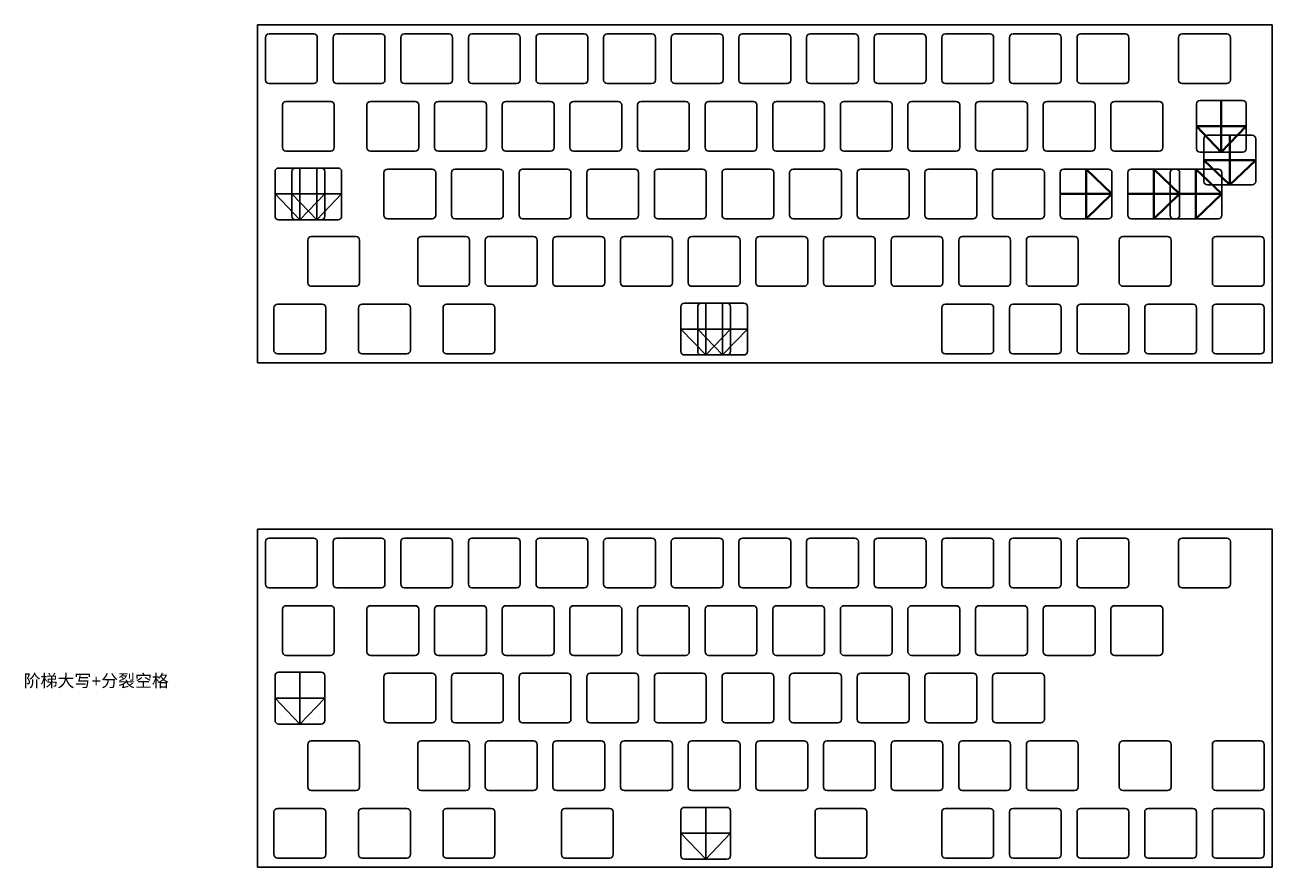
# Model space of a CAD drawing. Header units: millimetres. Extents: x -74 to 286, y -555 to 0.
# Drawn here: x -65.5 to 285.8, y -237.4 to 0 of the extents above; entities that cross this region are included whole.
import ezdxf

# ---------------------------------------------------------------- set-up
doc = ezdxf.new("R2010")
doc.units = ezdxf.units.MM
doc.layers.add('图框', color=7, linetype='Continuous')

msp = doc.modelspace()

# ---------------------------------------------------------------- linework, layer by layer
at = {"color": 3, "linetype": 'Continuous', "lineweight": 35}
for p, q in [((0, 0), (285.75, 0)), ((0, -95.25), (0, 0)), ((285.75, -95.25), (285.75, 0)), ((3.22, -2.52), (15.82, -2.52)), ((22.27, -2.52), (34.88, -2.52)), ((41.33, -2.52), (53.92, -2.52)), ((60.38, -2.52), (72.97, -2.52)), ((79.42, -2.52), (92.03, -2.52)), ((98.47, -2.52), (111.08, -2.52)), ((117.53, -2.52), (130.12, -2.52)), ((136.57, -2.52), (149.18, -2.52)), ((155.62, -2.52), (168.22, -2.52)), ((174.68, -2.52), (187.27, -2.52)), ((193.72, -2.52), (206.32, -2.52)), ((212.78, -2.52), (225.37, -2.52)), ((231.82, -2.52), (244.43, -2.52)), ((260.4, -2.52), (273, -2.52)), ((2.22, -3.52), (2.22, -15.53)), ((16.82, -3.52), (16.82, -15.53)), ((21.27, -3.52), (21.27, -15.53)), ((35.88, -3.52), (35.88, -15.53)), ((40.33, -3.52), (40.33, -15.53)), ((54.93, -3.52), (54.93, -15.53)), ((59.38, -3.52), (59.38, -15.53)), ((73.97, -3.52), (73.97, -15.53)), ((78.42, -3.52), (78.42, -15.53)), ((93.02, -3.52), (93.02, -15.53)), ((97.47, -3.52), (97.47, -15.53)), ((112.08, -3.52), (112.08, -15.53)), ((116.53, -3.52), (116.53, -15.53)), ((131.12, -3.52), (131.12, -15.53)), ((135.57, -3.52), (135.57, -15.53)), ((150.18, -3.52), (150.18, -15.53)), ((154.62, -3.52), (154.62, -15.53)), ((169.22, -3.52), (169.22, -15.53)), ((173.68, -3.52), (173.68, -15.53)), ((188.28, -3.52), (188.28, -15.53)), ((192.72, -3.52), (192.72, -15.53)), ((207.32, -3.52), (207.32, -15.53)), ((211.78, -3.52), (211.78, -15.53)), ((226.38, -3.52), (226.38, -15.53)), ((230.82, -3.52), (230.82, -15.53)), ((245.43, -3.52), (245.43, -15.53)), ((259.4, -3.52), (259.4, -15.53)), ((274, -3.52), (274, -15.53)), ((3.22, -16.52), (15.82, -16.52)), ((22.27, -16.52), (34.88, -16.52)), ((41.33, -16.52), (53.92, -16.52)), ((60.38, -16.52), (72.97, -16.52)), ((79.42, -16.52), (92.03, -16.52)), ((98.47, -16.52), (111.08, -16.52)), ((117.53, -16.52), (130.12, -16.52)), ((136.57, -16.52), (149.18, -16.52)), ((155.62, -16.52), (168.22, -16.52)), ((174.68, -16.52), (187.27, -16.52)), ((193.72, -16.52), (206.32, -16.52)), ((212.78, -16.52), (225.37, -16.52)), ((231.82, -16.52), (244.43, -16.52)), ((260.4, -16.52), (273, -16.52)), ((6.99, -22.58), (6.99, -34.58)), ((7.99, -21.57), (20.59, -21.57)), ((21.59, -22.58), (21.59, -34.58)), ((30.8, -22.58), (30.8, -34.58)), ((31.8, -21.57), (44.4, -21.57)), ((45.4, -22.58), (45.4, -34.58)), ((49.85, -22.58), (49.85, -34.58)), ((50.85, -21.57), (63.45, -21.57)), ((64.45, -22.58), (64.45, -34.58)), ((68.9, -22.58), (68.9, -34.58)), ((69.9, -21.57), (82.5, -21.57)), ((83.5, -22.58), (83.5, -34.58)), ((87.95, -22.58), (87.95, -34.58)), ((88.95, -21.57), (101.55, -21.57)), ((102.55, -22.58), (102.55, -34.58)), ((107, -22.58), (107, -34.58)), ((108, -21.57), (120.6, -21.57)), ((121.6, -22.58), (121.6, -34.58)), ((126.05, -22.58), (126.05, -34.58)), ((127.05, -21.57), (139.65, -21.57)), ((140.65, -22.58), (140.65, -34.58)), ((145.1, -22.58), (145.1, -34.58)), ((146.1, -21.57), (158.7, -21.57)), ((159.7, -22.58), (159.7, -34.58)), ((164.15, -22.58), (164.15, -34.58)), ((165.15, -21.57), (177.75, -21.57)), ((178.75, -22.58), (178.75, -34.58)), ((183.2, -22.58), (183.2, -34.58)), ((184.2, -21.57), (196.8, -21.57)), ((197.8, -22.58), (197.8, -34.58)), ((202.25, -22.58), (202.25, -34.58)), ((203.25, -21.57), (215.85, -21.57)), ((216.85, -22.58), (216.85, -34.58)), ((221.3, -22.58), (221.3, -34.58)), ((222.3, -21.57), (234.9, -21.57)), ((235.9, -22.58), (235.9, -34.58)), ((240.35, -22.58), (240.35, -34.58)), ((241.35, -21.57), (253.95, -21.57)), ((254.95, -22.58), (254.95, -34.58)), ((7.99, -35.58), (20.59, -35.58)), ((31.8, -35.58), (44.4, -35.58)), ((50.85, -35.58), (63.45, -35.58)), ((69.9, -35.58), (82.5, -35.58)), ((88.95, -35.58), (101.55, -35.58)), ((108, -35.58), (120.6, -35.58)), ((127.05, -35.58), (139.65, -35.58)), ((146.1, -35.58), (158.7, -35.58)), ((165.15, -35.58), (177.75, -35.58)), ((184.2, -35.58), (196.8, -35.58)), ((203.25, -35.58), (215.85, -35.58)), ((222.3, -35.58), (234.9, -35.58)), ((241.35, -35.58), (253.95, -35.58)), ((35.56, -41.63), (35.56, -53.63)), ((36.56, -40.63), (49.16, -40.63)), ((50.16, -41.63), (50.16, -53.63)), ((54.61, -41.63), (54.61, -53.63)), ((55.61, -40.63), (68.21, -40.63)), ((69.21, -41.63), (69.21, -53.63)), ((73.66, -41.63), (73.66, -53.63)), ((74.66, -40.63), (87.26, -40.63)), ((88.26, -41.63), (88.26, -53.63)), ((92.71, -41.63), (92.71, -53.63)), ((93.71, -40.63), (106.31, -40.63)), ((107.31, -41.63), (107.31, -53.63)), ((111.76, -41.63), (111.76, -53.63)), ((112.76, -40.63), (125.36, -40.63)), ((126.36, -41.63), (126.36, -53.63)), ((130.81, -41.63), (130.81, -53.63)), ((131.81, -40.63), (144.41, -40.63)), ((145.41, -41.63), (145.41, -53.63)), ((149.86, -41.63), (149.86, -53.63)), ((150.86, -40.63), (163.46, -40.63)), ((164.46, -41.63), (164.46, -53.63)), ((168.91, -41.63), (168.91, -53.63)), ((169.91, -40.63), (182.51, -40.63)), ((183.51, -41.63), (183.51, -53.63)), ((187.96, -41.63), (187.96, -53.63)), ((188.96, -40.63), (201.56, -40.63)), ((202.56, -41.63), (202.56, -53.63)), ((207.01, -41.63), (207.01, -53.63)), ((208.01, -40.63), (220.61, -40.63)), ((221.61, -41.63), (221.61, -53.63)), ((36.56, -54.63), (49.16, -54.63)), ((55.61, -54.63), (68.21, -54.63)), ((74.66, -54.63), (87.26, -54.63)), ((93.71, -54.63), (106.31, -54.63)), ((112.76, -54.63), (125.36, -54.63)), ((131.81, -54.63), (144.41, -54.63)), ((150.86, -54.63), (163.46, -54.63)), ((169.91, -54.63), (182.51, -54.63)), ((188.96, -54.63), (201.56, -54.63)), ((208.01, -54.63), (220.61, -54.63)), ((15.13, -59.67), (27.73, -59.67)), ((46.09, -59.67), (58.69, -59.67)), ((65.14, -59.67), (77.74, -59.67)), ((84.19, -59.67), (96.79, -59.67)), ((103.24, -59.67), (115.84, -59.67)), ((122.29, -59.67), (134.89, -59.67)), ((141.34, -59.67), (153.94, -59.67)), ((160.39, -59.67), (172.99, -59.67)), ((179.44, -59.67), (192.04, -59.67)), ((198.49, -59.67), (211.09, -59.67)), ((217.54, -59.67), (230.14, -59.67)), ((243.73, -59.67), (256.33, -59.67)), ((269.93, -59.67), (282.52, -59.67)), ((14.13, -60.67), (14.13, -72.67)), ((28.73, -60.67), (28.73, -72.67)), ((45.09, -60.67), (45.09, -72.67)), ((59.69, -60.67), (59.69, -72.67)), ((64.14, -60.67), (64.14, -72.67)), ((78.74, -60.67), (78.74, -72.67)), ((83.19, -60.67), (83.19, -72.67)), ((97.79, -60.67), (97.79, -72.67)), ((102.24, -60.67), (102.24, -72.67)), ((116.84, -60.67), (116.84, -72.67)), ((121.29, -60.67), (121.29, -72.67)), ((135.89, -60.67), (135.89, -72.67)), ((140.34, -60.67), (140.34, -72.67)), ((154.94, -60.67), (154.94, -72.67)), ((159.39, -60.67), (159.39, -72.67)), ((173.99, -60.67), (173.99, -72.67)), ((178.44, -60.67), (178.44, -72.67)), ((193.04, -60.67), (193.04, -72.67)), ((197.49, -60.67), (197.49, -72.67)), ((212.09, -60.67), (212.09, -72.67)), ((216.54, -60.67), (216.54, -72.67)), ((231.14, -60.67), (231.14, -72.67)), ((242.73, -60.67), (242.73, -72.67)), ((257.33, -60.67), (257.33, -72.67)), ((268.93, -60.67), (268.93, -72.67)), ((283.52, -60.67), (283.52, -72.67)), ((15.13, -73.68), (27.73, -73.68)), ((46.09, -73.68), (58.69, -73.68)), ((65.14, -73.68), (77.74, -73.68)), ((84.19, -73.68), (96.79, -73.68)), ((103.24, -73.68), (115.84, -73.68)), ((122.29, -73.68), (134.89, -73.68)), ((141.34, -73.68), (153.94, -73.68)), ((160.39, -73.68), (172.99, -73.68)), ((179.44, -73.68), (192.04, -73.68)), ((198.49, -73.68), (211.09, -73.68)), ((217.54, -73.68), (230.14, -73.68)), ((243.73, -73.68), (256.33, -73.68)), ((269.93, -73.68), (282.52, -73.68)), ((4.61, -79.72), (4.61, -91.73)), ((5.61, -78.72), (18.21, -78.72)), ((19.21, -79.72), (19.21, -91.73)), ((28.42, -79.72), (28.42, -91.73)), ((29.42, -78.72), (42.02, -78.72)), ((43.02, -79.72), (43.02, -91.73)), ((52.23, -79.72), (52.23, -91.73)), ((53.23, -78.72), (65.83, -78.72)), ((66.83, -79.72), (66.83, -91.73)), ((192.72, -79.72), (192.72, -91.73)), ((193.72, -78.72), (206.32, -78.72)), ((207.32, -79.72), (207.32, -91.73)), ((211.78, -79.72), (211.78, -91.73)), ((212.78, -78.72), (225.37, -78.72)), ((226.38, -79.72), (226.38, -91.73)), ((230.82, -79.72), (230.82, -91.73)), ((231.82, -78.72), (244.43, -78.72)), ((245.43, -79.72), (245.43, -91.73)), ((249.88, -79.72), (249.88, -91.73)), ((250.88, -78.72), (263.48, -78.72)), ((264.48, -79.72), (264.48, -91.73)), ((268.93, -79.72), (268.93, -91.73)), ((269.93, -78.72), (282.52, -78.72)), ((283.52, -79.72), (283.52, -91.73)), ((5.61, -92.73), (18.21, -92.73)), ((29.42, -92.73), (42.02, -92.73)), ((53.23, -92.73), (65.83, -92.73)), ((193.72, -92.73), (206.32, -92.73)), ((212.78, -92.73), (225.37, -92.73)), ((231.82, -92.73), (244.43, -92.73)), ((250.88, -92.73), (263.48, -92.73)), ((269.93, -92.73), (282.52, -92.73)), ((0, -95.25), (285.75, -95.25))]:
    msp.add_line(p, q, dxfattribs=at)
at = {"color": 2, "linetype": 'Continuous', "lineweight": 35}
for p, q in [((264.46, -22.28), (264.46, -34.88)), ((277.46, -21.28), (265.46, -21.28)), ((278.46, -22.28), (278.46, -34.88)), ((277.46, -35.88), (265.46, -35.88)), ((9.67, -41.33), (9.67, -53.93)), ((22.67, -40.33), (10.67, -40.33)), ((23.67, -41.33), (23.67, -53.93)), ((226.06, -41.63), (226.06, -53.63)), ((227.06, -40.63), (239.66, -40.63)), ((240.66, -41.63), (240.66, -53.63)), ((257.02, -41.63), (257.02, -53.63)), ((258.02, -40.63), (270.62, -40.63)), ((271.62, -41.63), (271.62, -53.63)), ((22.67, -54.93), (10.67, -54.93)), ((227.06, -54.63), (239.66, -54.63)), ((258.02, -54.63), (270.62, -54.63)), ((123.97, -79.43), (123.97, -92.03)), ((136.97, -78.43), (124.97, -78.43)), ((137.97, -79.43), (137.97, -92.03)), ((136.97, -93.03), (124.97, -93.03))]:
    msp.add_line(p, q, dxfattribs=at)
at = {"color": 4, "linetype": 'Continuous', "lineweight": 35}
for p, q in [((280.14, -31.1), (267.54, -31.1)), ((266.54, -44.1), (266.54, -32.1)), ((281.14, -44.1), (281.14, -32.1)), ((245.11, -41.63), (245.11, -53.63)), ((246.11, -40.63), (258.71, -40.63)), ((259.71, -41.63), (259.71, -53.63)), ((280.14, -45.1), (267.54, -45.1)), ((246.11, -54.63), (258.71, -54.63))]:
    msp.add_line(p, q, dxfattribs=at)
at = {"color": 1, "linetype": 'Continuous', "lineweight": 35}
for p, q in [((4.91, -41.33), (4.91, -53.93)), ((17.91, -40.33), (5.91, -40.33)), ((18.91, -41.33), (18.91, -53.93)), ((17.91, -54.93), (5.91, -54.93)), ((119.21, -79.43), (119.21, -92.03)), ((132.21, -78.43), (120.21, -78.43)), ((133.21, -79.43), (133.21, -92.03)), ((132.21, -93.03), (120.21, -93.03)), ((0, -142.13), (285.75, -142.13)), ((0, -237.38), (0, -142.13)), ((285.75, -237.38), (285.75, -142.13)), ((2.22, -145.65), (2.22, -157.65)), ((3.22, -144.65), (15.82, -144.65)), ((16.82, -145.65), (16.82, -157.65)), ((21.27, -145.65), (21.27, -157.65)), ((22.27, -144.65), (34.88, -144.65)), ((35.88, -145.65), (35.88, -157.65)), ((40.33, -145.65), (40.33, -157.65)), ((41.33, -144.65), (53.92, -144.65)), ((54.93, -145.65), (54.93, -157.65)), ((59.38, -145.65), (59.38, -157.65)), ((60.38, -144.65), (72.97, -144.65)), ((73.97, -145.65), (73.97, -157.65)), ((78.42, -145.65), (78.42, -157.65)), ((79.42, -144.65), (92.03, -144.65)), ((93.02, -145.65), (93.02, -157.65)), ((97.47, -145.65), (97.47, -157.65)), ((98.47, -144.65), (111.08, -144.65)), ((112.08, -145.65), (112.08, -157.65)), ((116.53, -145.65), (116.53, -157.65)), ((117.53, -144.65), (130.12, -144.65)), ((131.12, -145.65), (131.12, -157.65)), ((135.57, -145.65), (135.57, -157.65)), ((136.57, -144.65), (149.18, -144.65)), ((150.18, -145.65), (150.18, -157.65)), ((154.62, -145.65), (154.62, -157.65)), ((155.62, -144.65), (168.22, -144.65)), ((169.22, -145.65), (169.22, -157.65)), ((173.68, -145.65), (173.68, -157.65)), ((174.68, -144.65), (187.27, -144.65)), ((188.28, -145.65), (188.28, -157.65)), ((192.72, -145.65), (192.72, -157.65)), ((193.72, -144.65), (206.32, -144.65)), ((207.32, -145.65), (207.32, -157.65)), ((211.78, -145.65), (211.78, -157.65)), ((212.78, -144.65), (225.37, -144.65)), ((226.38, -145.65), (226.38, -157.65)), ((230.82, -145.65), (230.82, -157.65)), ((231.82, -144.65), (244.43, -144.65)), ((245.43, -145.65), (245.43, -157.65)), ((259.4, -145.65), (259.4, -157.65)), ((260.4, -144.65), (273, -144.65)), ((274, -145.65), (274, -157.65)), ((3.22, -158.65), (15.82, -158.65)), ((22.27, -158.65), (34.88, -158.65)), ((41.33, -158.65), (53.92, -158.65)), ((60.38, -158.65), (72.97, -158.65)), ((79.42, -158.65), (92.03, -158.65)), ((98.47, -158.65), (111.08, -158.65)), ((117.53, -158.65), (130.12, -158.65)), ((136.57, -158.65), (149.18, -158.65)), ((155.62, -158.65), (168.22, -158.65)), ((174.68, -158.65), (187.27, -158.65)), ((193.72, -158.65), (206.32, -158.65)), ((212.78, -158.65), (225.37, -158.65)), ((231.82, -158.65), (244.43, -158.65)), ((260.4, -158.65), (273, -158.65)), ((6.99, -164.7), (6.99, -176.7)), ((7.99, -163.7), (20.59, -163.7)), ((21.59, -164.7), (21.59, -176.7)), ((30.8, -164.7), (30.8, -176.7)), ((31.8, -163.7), (44.4, -163.7)), ((45.4, -164.7), (45.4, -176.7)), ((49.85, -164.7), (49.85, -176.7)), ((50.85, -163.7), (63.45, -163.7)), ((64.45, -164.7), (64.45, -176.7)), ((68.9, -164.7), (68.9, -176.7)), ((69.9, -163.7), (82.5, -163.7)), ((83.5, -164.7), (83.5, -176.7)), ((87.95, -164.7), (87.95, -176.7)), ((88.95, -163.7), (101.55, -163.7)), ((102.55, -164.7), (102.55, -176.7)), ((107, -164.7), (107, -176.7)), ((108, -163.7), (120.6, -163.7)), ((121.6, -164.7), (121.6, -176.7)), ((126.05, -164.7), (126.05, -176.7)), ((127.05, -163.7), (139.65, -163.7)), ((140.65, -164.7), (140.65, -176.7)), ((145.1, -164.7), (145.1, -176.7)), ((146.1, -163.7), (158.7, -163.7)), ((159.7, -164.7), (159.7, -176.7)), ((164.15, -164.7), (164.15, -176.7)), ((165.15, -163.7), (177.75, -163.7)), ((178.75, -164.7), (178.75, -176.7)), ((183.2, -164.7), (183.2, -176.7)), ((184.2, -163.7), (196.8, -163.7)), ((197.8, -164.7), (197.8, -176.7)), ((202.25, -164.7), (202.25, -176.7)), ((203.25, -163.7), (215.85, -163.7)), ((216.85, -164.7), (216.85, -176.7)), ((221.3, -164.7), (221.3, -176.7)), ((222.3, -163.7), (234.9, -163.7)), ((235.9, -164.7), (235.9, -176.7)), ((240.35, -164.7), (240.35, -176.7)), ((241.35, -163.7), (253.95, -163.7)), ((254.95, -164.7), (254.95, -176.7)), ((7.99, -177.7), (20.59, -177.7)), ((31.8, -177.7), (44.4, -177.7)), ((50.85, -177.7), (63.45, -177.7)), ((69.9, -177.7), (82.5, -177.7)), ((88.95, -177.7), (101.55, -177.7)), ((108, -177.7), (120.6, -177.7)), ((127.05, -177.7), (139.65, -177.7)), ((146.1, -177.7), (158.7, -177.7)), ((165.15, -177.7), (177.75, -177.7)), ((184.2, -177.7), (196.8, -177.7)), ((203.25, -177.7), (215.85, -177.7)), ((222.3, -177.7), (234.9, -177.7)), ((241.35, -177.7), (253.95, -177.7)), ((17.91, -182.45), (5.91, -182.45)), ((4.91, -183.45), (4.91, -196.05)), ((18.91, -183.45), (18.91, -196.05)), ((35.56, -183.75), (35.56, -195.75)), ((36.56, -182.75), (49.16, -182.75)), ((50.16, -183.75), (50.16, -195.75)), ((54.61, -183.75), (54.61, -195.75)), ((55.61, -182.75), (68.21, -182.75)), ((69.21, -183.75), (69.21, -195.75)), ((73.66, -183.75), (73.66, -195.75)), ((74.66, -182.75), (87.26, -182.75)), ((88.26, -183.75), (88.26, -195.75)), ((92.71, -183.75), (92.71, -195.75)), ((93.71, -182.75), (106.31, -182.75)), ((107.31, -183.75), (107.31, -195.75)), ((111.76, -183.75), (111.76, -195.75)), ((112.76, -182.75), (125.36, -182.75)), ((126.36, -183.75), (126.36, -195.75)), ((130.81, -183.75), (130.81, -195.75)), ((131.81, -182.75), (144.41, -182.75)), ((145.41, -183.75), (145.41, -195.75)), ((149.86, -183.75), (149.86, -195.75)), ((150.86, -182.75), (163.46, -182.75)), ((164.46, -183.75), (164.46, -195.75)), ((168.91, -183.75), (168.91, -195.75)), ((169.91, -182.75), (182.51, -182.75)), ((183.51, -183.75), (183.51, -195.75)), ((187.96, -183.75), (187.96, -195.75)), ((188.96, -182.75), (201.56, -182.75)), ((202.56, -183.75), (202.56, -195.75)), ((207.01, -183.75), (207.01, -195.75)), ((208.01, -182.75), (220.61, -182.75)), ((221.61, -183.75), (221.61, -195.75)), ((17.91, -197.05), (5.91, -197.05)), ((36.56, -196.75), (49.16, -196.75)), ((55.61, -196.75), (68.21, -196.75)), ((74.66, -196.75), (87.26, -196.75)), ((93.71, -196.75), (106.31, -196.75)), ((112.76, -196.75), (125.36, -196.75)), ((131.81, -196.75), (144.41, -196.75)), ((150.86, -196.75), (163.46, -196.75)), ((169.91, -196.75), (182.51, -196.75)), ((188.96, -196.75), (201.56, -196.75)), ((208.01, -196.75), (220.61, -196.75)), ((14.13, -202.8), (14.13, -214.8)), ((15.13, -201.8), (27.73, -201.8)), ((28.73, -202.8), (28.73, -214.8)), ((45.09, -202.8), (45.09, -214.8)), ((46.09, -201.8), (58.69, -201.8)), ((59.69, -202.8), (59.69, -214.8)), ((64.14, -202.8), (64.14, -214.8)), ((65.14, -201.8), (77.74, -201.8)), ((78.74, -202.8), (78.74, -214.8)), ((83.19, -202.8), (83.19, -214.8)), ((84.19, -201.8), (96.79, -201.8)), ((97.79, -202.8), (97.79, -214.8)), ((102.24, -202.8), (102.24, -214.8)), ((103.24, -201.8), (115.84, -201.8)), ((116.84, -202.8), (116.84, -214.8)), ((121.29, -202.8), (121.29, -214.8)), ((122.29, -201.8), (134.89, -201.8)), ((135.89, -202.8), (135.89, -214.8)), ((140.34, -202.8), (140.34, -214.8)), ((141.34, -201.8), (153.94, -201.8)), ((154.94, -202.8), (154.94, -214.8)), ((159.39, -202.8), (159.39, -214.8)), ((160.39, -201.8), (172.99, -201.8)), ((173.99, -202.8), (173.99, -214.8)), ((178.44, -202.8), (178.44, -214.8)), ((179.44, -201.8), (192.04, -201.8)), ((193.04, -202.8), (193.04, -214.8)), ((197.49, -202.8), (197.49, -214.8)), ((198.49, -201.8), (211.09, -201.8)), ((212.09, -202.8), (212.09, -214.8)), ((216.54, -202.8), (216.54, -214.8)), ((217.54, -201.8), (230.14, -201.8)), ((231.14, -202.8), (231.14, -214.8)), ((242.73, -202.8), (242.73, -214.8)), ((243.73, -201.8), (256.33, -201.8)), ((257.33, -202.8), (257.33, -214.8)), ((268.93, -202.8), (268.93, -214.8)), ((269.93, -201.8), (282.52, -201.8)), ((283.52, -202.8), (283.52, -214.8)), ((15.13, -215.8), (27.73, -215.8)), ((46.09, -215.8), (58.69, -215.8)), ((65.14, -215.8), (77.74, -215.8)), ((84.19, -215.8), (96.79, -215.8)), ((103.24, -215.8), (115.84, -215.8)), ((122.29, -215.8), (134.89, -215.8)), ((141.34, -215.8), (153.94, -215.8)), ((160.39, -215.8), (172.99, -215.8)), ((179.44, -215.8), (192.04, -215.8)), ((198.49, -215.8), (211.09, -215.8)), ((217.54, -215.8), (230.14, -215.8)), ((243.73, -215.8), (256.33, -215.8)), ((269.93, -215.8), (282.52, -215.8)), ((5.61, -220.85), (18.21, -220.85)), ((29.42, -220.85), (42.02, -220.85)), ((53.23, -220.85), (65.83, -220.85)), ((86.57, -220.85), (99.17, -220.85)), ((132.21, -220.55), (120.21, -220.55)), ((158.01, -220.85), (170.61, -220.85)), ((193.72, -220.85), (206.32, -220.85)), ((212.78, -220.85), (225.37, -220.85)), ((231.82, -220.85), (244.43, -220.85)), ((250.88, -220.85), (263.48, -220.85)), ((269.93, -220.85), (282.52, -220.85)), ((4.61, -221.85), (4.61, -233.85)), ((19.21, -221.85), (19.21, -233.85)), ((28.42, -221.85), (28.42, -233.85)), ((43.02, -221.85), (43.02, -233.85)), ((52.23, -221.85), (52.23, -233.85)), ((66.83, -221.85), (66.83, -233.85)), ((85.57, -221.85), (85.57, -233.85)), ((100.17, -221.85), (100.17, -233.85)), ((119.21, -221.55), (119.21, -234.15)), ((133.21, -221.55), (133.21, -234.15)), ((157.01, -221.85), (157.01, -233.85)), ((171.61, -221.85), (171.61, -233.85)), ((192.72, -221.85), (192.72, -233.85)), ((207.32, -221.85), (207.32, -233.85)), ((211.78, -221.85), (211.78, -233.85)), ((226.38, -221.85), (226.38, -233.85)), ((230.82, -221.85), (230.82, -233.85)), ((245.43, -221.85), (245.43, -233.85)), ((249.88, -221.85), (249.88, -233.85)), ((264.48, -221.85), (264.48, -233.85)), ((268.93, -221.85), (268.93, -233.85)), ((283.52, -221.85), (283.52, -233.85)), ((5.61, -234.85), (18.21, -234.85)), ((29.42, -234.85), (42.02, -234.85)), ((53.23, -234.85), (65.83, -234.85)), ((86.57, -234.85), (99.17, -234.85)), ((132.21, -235.15), (120.21, -235.15)), ((158.01, -234.85), (170.61, -234.85)), ((193.72, -234.85), (206.32, -234.85)), ((212.78, -234.85), (225.37, -234.85)), ((231.82, -234.85), (244.43, -234.85)), ((250.88, -234.85), (263.48, -234.85)), ((269.93, -234.85), (282.52, -234.85)), ((0, -237.38), (285.75, -237.38))]:
    msp.add_line(p, q, dxfattribs=at)
at = {"color": 3, "linetype": 'Continuous', "lineweight": 35}
for centre, start, end in [((3.22, -3.52), 90, 180), ((15.82, -3.52), 0, 90), ((22.27, -3.52), 90, 180), ((34.88, -3.52), 0, 90), ((41.33, -3.52), 90, 180), ((53.92, -3.52), 0, 90), ((60.38, -3.52), 90, 180), ((72.97, -3.52), 0, 90), ((79.42, -3.52), 90, 180), ((92.03, -3.52), 0, 90), ((98.47, -3.52), 90, 180), ((111.08, -3.52), 0, 90), ((117.53, -3.52), 90, 180), ((130.12, -3.52), 0, 90), ((136.57, -3.52), 90, 180), ((149.18, -3.52), 0, 90), ((155.62, -3.52), 90, 180), ((168.22, -3.52), 0, 90), ((174.68, -3.52), 90, 180), ((187.27, -3.52), 0, 90), ((193.72, -3.52), 90, 180), ((206.32, -3.52), 0, 90), ((212.78, -3.52), 90, 180), ((225.37, -3.52), 0, 90), ((231.82, -3.52), 90, 180), ((244.43, -3.52), 0, 90), ((260.4, -3.52), 90, 180), ((273, -3.52), 0, 90), ((3.22, -15.53), 180, 270), ((15.82, -15.53), 270, 360), ((22.27, -15.53), 180, 270), ((34.88, -15.53), 270, 360), ((41.33, -15.53), 180, 270), ((53.92, -15.53), 270, 360), ((60.38, -15.53), 180, 270), ((72.97, -15.53), 270, 360), ((79.42, -15.53), 180, 270), ((92.03, -15.53), 270, 360), ((98.47, -15.53), 180, 270), ((111.08, -15.53), 270, 360), ((117.53, -15.53), 180, 270), ((130.12, -15.53), 270, 360), ((136.57, -15.53), 180, 270), ((149.18, -15.53), 270, 360), ((155.62, -15.53), 180, 270), ((168.22, -15.53), 270, 360), ((174.68, -15.53), 180, 270), ((187.27, -15.53), 270, 360), ((193.72, -15.53), 180, 270), ((206.32, -15.53), 270, 360), ((212.78, -15.53), 180, 270), ((225.37, -15.53), 270, 360), ((231.82, -15.53), 180, 270), ((244.43, -15.53), 270, 360), ((260.4, -15.53), 180, 270), ((273, -15.53), 270, 360), ((7.99, -22.58), 90, 180), ((20.59, -22.58), 0, 90), ((31.8, -22.58), 90, 180), ((44.4, -22.58), 0, 90), ((50.85, -22.58), 90, 180), ((63.45, -22.58), 0, 90), ((69.9, -22.58), 90, 180), ((82.5, -22.58), 0, 90), ((88.95, -22.58), 90, 180), ((101.55, -22.58), 0, 90), ((108, -22.58), 90, 180), ((120.6, -22.58), 0, 90), ((127.05, -22.58), 90, 180), ((139.65, -22.58), 0, 90), ((146.1, -22.58), 90, 180), ((158.7, -22.58), 0, 90), ((165.15, -22.58), 90, 180), ((177.75, -22.58), 0, 90), ((184.2, -22.58), 90, 180), ((196.8, -22.58), 0, 90), ((203.25, -22.58), 90, 180), ((215.85, -22.58), 0, 90), ((222.3, -22.58), 90, 180), ((234.9, -22.58), 0, 90), ((241.35, -22.58), 90, 180), ((253.95, -22.58), 0, 90), ((7.99, -34.58), 180, 270), ((20.59, -34.58), 270, 0), ((31.8, -34.58), 180, 270), ((44.4, -34.58), 270, 0), ((50.85, -34.58), 180, 270), ((63.45, -34.58), 270, 0), ((69.9, -34.58), 180, 270), ((82.5, -34.58), 270, 0), ((88.95, -34.58), 180, 270), ((101.55, -34.58), 270, 0), ((108, -34.58), 180, 270), ((120.6, -34.58), 270, 0), ((127.05, -34.58), 180, 270), ((139.65, -34.58), 270, 0), ((146.1, -34.58), 180, 270), ((158.7, -34.58), 270, 0), ((165.15, -34.58), 180, 270), ((177.75, -34.58), 270, 0), ((184.2, -34.58), 180, 270), ((196.8, -34.58), 270, 0), ((203.25, -34.58), 180, 270), ((215.85, -34.58), 270, 0), ((222.3, -34.58), 180, 270), ((234.9, -34.58), 270, 0), ((241.35, -34.58), 180, 270), ((253.95, -34.58), 270, 0), ((36.56, -41.63), 90, 180), ((49.16, -41.63), 0, 90), ((55.61, -41.63), 90, 180), ((68.21, -41.63), 0, 90), ((74.66, -41.63), 90, 180), ((87.26, -41.63), 0, 90), ((93.71, -41.63), 90, 180), ((106.31, -41.63), 0, 90), ((112.76, -41.63), 90, 180), ((125.36, -41.63), 0, 90), ((131.81, -41.63), 90, 180), ((144.41, -41.63), 0, 90), ((150.86, -41.63), 90, 180), ((163.46, -41.63), 0, 90), ((169.91, -41.63), 90, 180), ((182.51, -41.63), 0, 90), ((188.96, -41.63), 90, 180), ((201.56, -41.63), 0, 90), ((208.01, -41.63), 90, 180), ((220.61, -41.63), 0, 90), ((36.56, -53.63), 180, 270), ((49.16, -53.63), 270, 0), ((55.61, -53.63), 180, 270), ((68.21, -53.63), 270, 0), ((74.66, -53.63), 180, 270), ((87.26, -53.63), 270, 0), ((93.71, -53.63), 180, 270), ((106.31, -53.63), 270, 0), ((112.76, -53.63), 180, 270), ((125.36, -53.63), 270, 0), ((131.81, -53.63), 180, 270), ((144.41, -53.63), 270, 0), ((150.86, -53.63), 180, 270), ((163.46, -53.63), 270, 0), ((169.91, -53.63), 180, 270), ((182.51, -53.63), 270, 0), ((188.96, -53.63), 180, 270), ((201.56, -53.63), 270, 0), ((208.01, -53.63), 180, 270), ((220.61, -53.63), 270, 0), ((15.13, -60.67), 90, 180), ((27.73, -60.67), 0, 90), ((46.09, -60.67), 90, 180), ((58.69, -60.67), 0, 90), ((65.14, -60.67), 90, 180), ((77.74, -60.67), 0, 90), ((84.19, -60.67), 90, 180), ((96.79, -60.67), 0, 90), ((103.24, -60.67), 90, 180), ((115.84, -60.67), 0, 90), ((122.29, -60.67), 90, 180), ((134.89, -60.67), 0, 90), ((141.34, -60.67), 90, 180), ((153.94, -60.67), 0, 90), ((160.39, -60.67), 90, 180), ((172.99, -60.67), 0, 90), ((179.44, -60.67), 90, 180), ((192.04, -60.67), 0, 90), ((198.49, -60.67), 90, 180), ((211.09, -60.67), 0, 90), ((217.54, -60.67), 90, 180), ((230.14, -60.67), 0, 90), ((243.73, -60.67), 90, 180), ((256.33, -60.67), 0, 90), ((269.93, -60.67), 90, 180), ((282.52, -60.67), 0, 90), ((15.13, -72.67), 180, 270), ((27.73, -72.67), 270, 0), ((46.09, -72.67), 180, 270), ((58.69, -72.67), 270, 0), ((65.14, -72.67), 180, 270), ((77.74, -72.67), 270, 0), ((84.19, -72.67), 180, 270), ((96.79, -72.67), 270, 0), ((103.24, -72.67), 180, 270), ((115.84, -72.67), 270, 0), ((122.29, -72.67), 180, 270), ((134.89, -72.67), 270, 0), ((141.34, -72.67), 180, 270), ((153.94, -72.67), 270, 0), ((160.39, -72.67), 180, 270), ((172.99, -72.67), 270, 0), ((179.44, -72.67), 180, 270), ((192.04, -72.67), 270, 0), ((198.49, -72.67), 180, 270), ((211.09, -72.67), 270, 0), ((217.54, -72.67), 180, 270), ((230.14, -72.67), 270, 0), ((243.73, -72.67), 180, 270), ((256.33, -72.67), 270, 0), ((269.93, -72.67), 180, 270), ((282.52, -72.67), 270, 0), ((5.61, -79.72), 90, 180), ((18.21, -79.72), 0, 90), ((29.42, -79.72), 90, 180), ((42.02, -79.72), 0, 90), ((53.23, -79.72), 90, 180), ((65.83, -79.72), 0, 90), ((193.72, -79.72), 90, 180), ((206.32, -79.72), 0, 90), ((212.78, -79.72), 90, 180), ((225.37, -79.72), 0, 90), ((231.82, -79.72), 90, 180), ((244.43, -79.72), 0, 90), ((250.88, -79.72), 90, 180), ((263.48, -79.72), 0, 90), ((269.93, -79.72), 90, 180), ((282.52, -79.72), 0, 90), ((5.61, -91.73), 180, 270), ((18.21, -91.73), 270, 0), ((29.42, -91.73), 180, 270), ((42.02, -91.73), 270, 0), ((53.23, -91.73), 180, 270), ((65.83, -91.73), 270, 0), ((193.72, -91.73), 180, 270), ((206.32, -91.73), 270, 0), ((212.78, -91.73), 180, 270), ((225.37, -91.73), 270, 0), ((231.82, -91.73), 180, 270), ((244.43, -91.73), 270, 0), ((250.88, -91.73), 180, 270), ((263.48, -91.73), 270, 0), ((269.93, -91.73), 180, 270), ((282.52, -91.73), 270, 0)]:
    msp.add_arc(centre, 1, start, end, dxfattribs=at)
at = {"color": 2, "linetype": 'Continuous', "lineweight": 35}
for centre, start, end in [((265.46, -22.28), 90, 180), ((277.46, -22.28), 0, 90), ((265.46, -34.88), 180, 270), ((277.46, -34.88), 270, 0), ((10.67, -41.33), 90, 180), ((22.67, -41.33), 0, 90), ((227.06, -41.63), 90, 180), ((239.66, -41.63), 0, 90), ((258.02, -41.63), 90, 180), ((270.62, -41.63), 0, 90), ((10.67, -53.93), 180, 270), ((22.67, -53.93), 270, 0), ((227.06, -53.63), 180, 270), ((239.66, -53.63), 270, 0), ((258.02, -53.63), 180, 270), ((270.62, -53.63), 270, 0), ((124.97, -79.43), 90, 180), ((136.97, -79.43), 0, 90), ((124.97, -92.03), 180, 270), ((136.97, -92.03), 270, 0)]:
    msp.add_arc(centre, 1, start, end, dxfattribs=at)
at = {"color": 4, "linetype": 'Continuous', "lineweight": 35}
for centre, start, end in [((267.54, -32.1), 90, 180), ((280.14, -32.1), 0, 90), ((246.11, -41.63), 90, 180), ((258.71, -41.63), 0, 90), ((267.54, -44.1), 180, 270), ((280.14, -44.1), 270, 0), ((246.11, -53.63), 180, 270), ((258.71, -53.63), 270, 0)]:
    msp.add_arc(centre, 1, start, end, dxfattribs=at)
at = {"color": 1, "linetype": 'Continuous', "lineweight": 35}
for centre, start, end in [((5.91, -41.33), 90, 180), ((17.91, -41.33), 0, 90), ((5.91, -53.93), 180, 270), ((17.91, -53.93), 270, 0), ((120.21, -79.43), 90, 180), ((132.21, -79.43), 0, 90), ((120.21, -92.03), 180, 270), ((132.21, -92.03), 270, 0), ((3.22, -145.65), 90, 180), ((15.82, -145.65), 0, 90), ((22.27, -145.65), 90, 180), ((34.88, -145.65), 0, 90), ((41.33, -145.65), 90, 180), ((53.92, -145.65), 0, 90), ((60.38, -145.65), 90, 180), ((72.97, -145.65), 0, 90), ((79.42, -145.65), 90, 180), ((92.03, -145.65), 0, 90), ((98.47, -145.65), 90, 180), ((111.08, -145.65), 0, 90), ((117.53, -145.65), 90, 180), ((130.12, -145.65), 0, 90), ((136.57, -145.65), 90, 180), ((149.18, -145.65), 0, 90), ((155.62, -145.65), 90, 180), ((168.22, -145.65), 0, 90), ((174.68, -145.65), 90, 180), ((187.27, -145.65), 0, 90), ((193.72, -145.65), 90, 180), ((206.32, -145.65), 0, 90), ((212.78, -145.65), 90, 180), ((225.37, -145.65), 0, 90), ((231.82, -145.65), 90, 180), ((244.43, -145.65), 0, 90), ((260.4, -145.65), 90, 180), ((273, -145.65), 0, 90), ((3.22, -157.65), 180, 270), ((15.82, -157.65), 270, 0), ((22.27, -157.65), 180, 270), ((34.88, -157.65), 270, 0), ((41.33, -157.65), 180, 270), ((53.92, -157.65), 270, 0), ((60.38, -157.65), 180, 270), ((72.97, -157.65), 270, 0), ((79.42, -157.65), 180, 270), ((92.03, -157.65), 270, 0), ((98.47, -157.65), 180, 270), ((111.08, -157.65), 270, 0), ((117.53, -157.65), 180, 270), ((130.12, -157.65), 270, 0), ((136.57, -157.65), 180, 270), ((149.18, -157.65), 270, 0), ((155.62, -157.65), 180, 270), ((168.22, -157.65), 270, 0), ((174.68, -157.65), 180, 270), ((187.27, -157.65), 270, 0), ((193.72, -157.65), 180, 270), ((206.32, -157.65), 270, 0), ((212.78, -157.65), 180, 270), ((225.37, -157.65), 270, 0), ((231.82, -157.65), 180, 270), ((244.43, -157.65), 270, 0), ((260.4, -157.65), 180, 270), ((273, -157.65), 270, 0), ((7.99, -164.7), 90, 180), ((20.59, -164.7), 0, 90), ((31.8, -164.7), 90, 180), ((44.4, -164.7), 0, 90), ((50.85, -164.7), 90, 180), ((63.45, -164.7), 0, 90), ((69.9, -164.7), 90, 180), ((82.5, -164.7), 0, 90), ((88.95, -164.7), 90, 180), ((101.55, -164.7), 0, 90), ((108, -164.7), 90, 180), ((120.6, -164.7), 0, 90), ((127.05, -164.7), 90, 180), ((139.65, -164.7), 0, 90), ((146.1, -164.7), 90, 180), ((158.7, -164.7), 0, 90), ((165.15, -164.7), 90, 180), ((177.75, -164.7), 0, 90), ((184.2, -164.7), 90, 180), ((196.8, -164.7), 0, 90), ((203.25, -164.7), 90, 180), ((215.85, -164.7), 0, 90), ((222.3, -164.7), 90, 180), ((234.9, -164.7), 0, 90), ((241.35, -164.7), 90, 180), ((253.95, -164.7), 0, 90), ((7.99, -176.7), 180, 270), ((20.59, -176.7), 270, 0), ((31.8, -176.7), 180, 270), ((44.4, -176.7), 270, 0), ((50.85, -176.7), 180, 270), ((63.45, -176.7), 270, 0), ((69.9, -176.7), 180, 270), ((82.5, -176.7), 270, 0), ((88.95, -176.7), 180, 270), ((101.55, -176.7), 270, 0), ((108, -176.7), 180, 270), ((120.6, -176.7), 270, 0), ((127.05, -176.7), 180, 270), ((139.65, -176.7), 270, 0), ((146.1, -176.7), 180, 270), ((158.7, -176.7), 270, 0), ((165.15, -176.7), 180, 270), ((177.75, -176.7), 270, 0), ((184.2, -176.7), 180, 270), ((196.8, -176.7), 270, 0), ((203.25, -176.7), 180, 270), ((215.85, -176.7), 270, 0), ((222.3, -176.7), 180, 270), ((234.9, -176.7), 270, 0), ((241.35, -176.7), 180, 270), ((253.95, -176.7), 270, 0), ((5.91, -183.45), 90, 180), ((17.91, -183.45), 0, 90), ((36.56, -183.75), 90, 180), ((49.16, -183.75), 0, 90), ((55.61, -183.75), 90, 180), ((68.21, -183.75), 0, 90), ((74.66, -183.75), 90, 180), ((87.26, -183.75), 0, 90), ((93.71, -183.75), 90, 180), ((106.31, -183.75), 0, 90), ((112.76, -183.75), 90, 180), ((125.36, -183.75), 0, 90), ((131.81, -183.75), 90, 180), ((144.41, -183.75), 0, 90), ((150.86, -183.75), 90, 180), ((163.46, -183.75), 0, 90), ((169.91, -183.75), 90, 180), ((182.51, -183.75), 0, 90), ((188.96, -183.75), 90, 180), ((201.56, -183.75), 0, 90), ((208.01, -183.75), 90, 180), ((220.61, -183.75), 0, 90), ((5.91, -196.05), 180, 270), ((17.91, -196.05), 270, 0), ((36.56, -195.75), 180, 270), ((49.16, -195.75), 270, 0), ((55.61, -195.75), 180, 270), ((68.21, -195.75), 270, 0), ((74.66, -195.75), 180, 270), ((87.26, -195.75), 270, 0), ((93.71, -195.75), 180, 270), ((106.31, -195.75), 270, 0), ((112.76, -195.75), 180, 270), ((125.36, -195.75), 270, 0), ((131.81, -195.75), 180, 270), ((144.41, -195.75), 270, 0), ((150.86, -195.75), 180, 270), ((163.46, -195.75), 270, 0), ((169.91, -195.75), 180, 270), ((182.51, -195.75), 270, 0), ((188.96, -195.75), 180, 270), ((201.56, -195.75), 270, 0), ((208.01, -195.75), 180, 270), ((220.61, -195.75), 270, 0), ((15.13, -202.8), 90, 180), ((27.73, -202.8), 0, 90), ((46.09, -202.8), 90, 180), ((58.69, -202.8), 0, 90), ((65.14, -202.8), 90, 180), ((77.74, -202.8), 0, 90), ((84.19, -202.8), 90, 180), ((96.79, -202.8), 0, 90), ((103.24, -202.8), 90, 180), ((115.84, -202.8), 0, 90), ((122.29, -202.8), 90, 180), ((134.89, -202.8), 0, 90), ((141.34, -202.8), 90, 180), ((153.94, -202.8), 0, 90), ((160.39, -202.8), 90, 180), ((172.99, -202.8), 0, 90), ((179.44, -202.8), 90, 180), ((192.04, -202.8), 0, 90), ((198.49, -202.8), 90, 180), ((211.09, -202.8), 0, 90), ((217.54, -202.8), 90, 180), ((230.14, -202.8), 0, 90), ((243.73, -202.8), 90, 180), ((256.33, -202.8), 0, 90), ((269.93, -202.8), 90, 180), ((282.52, -202.8), 0, 90), ((15.13, -214.8), 180, 270), ((27.73, -214.8), 270, 0), ((46.09, -214.8), 180, 270), ((58.69, -214.8), 270, 0), ((65.14, -214.8), 180, 270), ((77.74, -214.8), 270, 0), ((84.19, -214.8), 180, 270), ((96.79, -214.8), 270, 0), ((103.24, -214.8), 180, 270), ((115.84, -214.8), 270, 0), ((122.29, -214.8), 180, 270), ((134.89, -214.8), 270, 0), ((141.34, -214.8), 180, 270), ((153.94, -214.8), 270, 0), ((160.39, -214.8), 180, 270), ((172.99, -214.8), 270, 0), ((179.44, -214.8), 180, 270), ((192.04, -214.8), 270, 0), ((198.49, -214.8), 180, 270), ((211.09, -214.8), 270, 0), ((217.54, -214.8), 180, 270), ((230.14, -214.8), 270, 0), ((243.73, -214.8), 180, 270), ((256.33, -214.8), 270, 0), ((269.93, -214.8), 180, 270), ((282.52, -214.8), 270, 0), ((5.61, -221.85), 90, 180), ((18.21, -221.85), 0, 90), ((29.42, -221.85), 90, 180), ((42.02, -221.85), 0, 90), ((53.23, -221.85), 90, 180), ((65.83, -221.85), 0, 90), ((86.57, -221.85), 90, 180), ((99.17, -221.85), 0, 90), ((120.21, -221.55), 90, 180), ((132.21, -221.55), 0, 90), ((158.01, -221.85), 90, 180), ((170.61, -221.85), 0, 90), ((193.72, -221.85), 90, 180), ((206.32, -221.85), 0, 90), ((212.78, -221.85), 90, 180), ((225.37, -221.85), 0, 90), ((231.82, -221.85), 90, 180), ((244.43, -221.85), 0, 90), ((250.88, -221.85), 90, 180), ((263.48, -221.85), 0, 90), ((269.93, -221.85), 90, 180), ((282.52, -221.85), 0, 90), ((5.61, -233.85), 180, 270), ((18.21, -233.85), 270, 0), ((29.42, -233.85), 180, 270), ((42.02, -233.85), 270, 0), ((53.23, -233.85), 180, 270), ((65.83, -233.85), 270, 0), ((86.57, -233.85), 180, 270), ((99.17, -233.85), 270, 0), ((120.21, -234.15), 180, 270), ((132.21, -234.15), 270, 0), ((158.01, -233.85), 180, 270), ((170.61, -233.85), 270, 0), ((193.72, -233.85), 180, 270), ((206.32, -233.85), 270, 0), ((212.78, -233.85), 180, 270), ((225.37, -233.85), 270, 0), ((231.82, -233.85), 180, 270), ((244.43, -233.85), 270, 0), ((250.88, -233.85), 180, 270), ((263.48, -233.85), 270, 0), ((269.93, -233.85), 180, 270), ((282.52, -233.85), 270, 0)]:
    msp.add_arc(centre, 1, start, end, dxfattribs=at)
at = {"layer": '图框', "color": 2, "linetype": 'Continuous', "lineweight": 50}
for p, q in [((271.46, -21.28), (271.46, -35.88)), ((278.46, -28.58), (264.46, -28.58)), ((264.46, -28.58), (271.46, -35.88)), ((271.46, -35.88), (278.46, -28.58)), ((240.66, -47.63), (233.36, -40.63)), ((233.36, -40.63), (233.36, -54.63)), ((271.62, -47.63), (264.32, -40.63)), ((264.32, -40.63), (264.32, -54.63)), ((226.06, -47.63), (240.66, -47.63)), ((233.36, -54.63), (240.66, -47.63)), ((257.02, -47.63), (271.62, -47.63)), ((264.32, -54.63), (271.62, -47.63))]:
    msp.add_line(p, q, dxfattribs=at)
at = {"layer": '图框', "color": 4, "linetype": 'Continuous', "lineweight": 50}
for p, q in [((273.84, -31.1), (273.84, -45.1)), ((281.14, -38.1), (266.54, -38.1)), ((266.54, -38.1), (273.84, -45.1)), ((273.84, -45.1), (281.14, -38.1)), ((259.71, -47.63), (252.41, -40.63)), ((252.41, -40.63), (252.41, -54.63)), ((245.11, -47.63), (259.71, -47.63)), ((252.41, -54.63), (259.71, -47.63))]:
    msp.add_line(p, q, dxfattribs=at)
at = {"layer": '图框', "color": 1, "linetype": 'Continuous', "lineweight": 35}
for p, q in [((11.91, -40.33), (11.91, -54.93)), ((18.91, -47.63), (4.91, -47.63)), ((4.91, -47.63), (11.91, -54.93)), ((11.91, -54.93), (18.91, -47.63)), ((126.21, -78.43), (126.21, -93.03)), ((119.21, -85.73), (126.21, -93.03)), ((133.21, -85.73), (119.21, -85.73)), ((126.21, -93.03), (133.21, -85.73)), ((11.91, -182.45), (11.91, -197.05)), ((18.91, -189.75), (4.91, -189.75)), ((4.91, -189.75), (11.91, -197.05)), ((11.91, -197.05), (18.91, -189.75)), ((126.21, -220.55), (126.21, -235.15)), ((133.21, -227.85), (119.21, -227.85)), ((119.21, -227.85), (126.21, -235.15)), ((126.21, -235.15), (133.21, -227.85))]:
    msp.add_line(p, q, dxfattribs=at)
at = {"layer": '图框', "color": 2, "linetype": 'Continuous', "lineweight": 35}
for p, q in [((16.67, -40.33), (16.67, -54.93)), ((23.67, -47.63), (9.67, -47.63)), ((9.67, -47.63), (16.67, -54.93)), ((16.67, -54.93), (23.67, -47.63)), ((130.97, -78.43), (130.97, -93.03)), ((137.97, -85.73), (123.97, -85.73)), ((123.97, -85.73), (130.97, -93.03)), ((130.97, -93.03), (137.97, -85.73))]:
    msp.add_line(p, q, dxfattribs=at)

# ---------------------------------------------------------------- texts
at = {"layer": '图框', "insert": (-65.92, -183.11), "char_height": 3.5, "width": 52.5875, "attachment_point": 1}
msp.add_mtext('{\\fTianGong ISO|b0||i0||c0|p34;\\C7;\\H3.5;\\W1.;阶梯大写+分裂空格}', dxfattribs=at)

doc.saveas('drawing.dxf')
